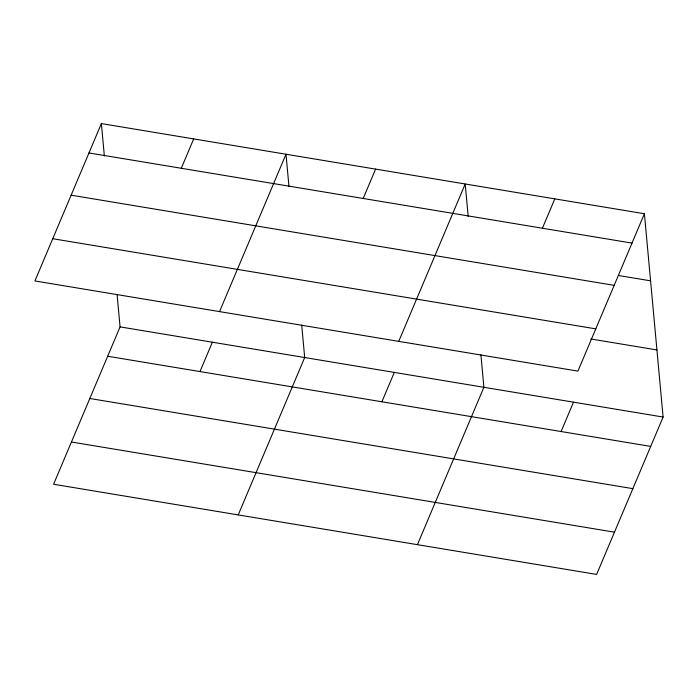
<?xml version="1.0" encoding="UTF-8"?>
<svg xmlns="http://www.w3.org/2000/svg" width="698" height="698" viewBox="0 0 698 698"><rect width="100%" height="100%" fill="white"/><g stroke="black" fill="none" stroke-linecap="round" stroke-linejoin="round"><path stroke-width="1.05" d="M101.376 123.581L34.9 280.954L577.935 371.118L644.411 213.745L101.376 123.581L104.36 156.047M181.288 168.27L193.695 138.911M117.081 294.416L120.065 326.882L53.589 484.255L596.624 574.419L663.1 417.046L644.411 213.745M219.53 311.613L286.006 154.241L288.989 186.698M199.977 371.572L212.375 342.212M363.204 198.476L375.611 169.117M238.219 514.906L304.694 357.533L301.711 325.076M398.733 341.366L465.208 183.993L468.192 216.45M381.893 401.778L394.3 372.409M542.407 228.229L554.814 198.869M417.421 544.667L483.897 387.294L480.913 354.828M561.096 431.53L573.503 402.17M88.978 152.949L632.013 243.105M618.576 275.518L650.58 280.832M71.126 195.187L614.17 285.351M52.743 238.716L595.787 328.871M590.796 338.975L656.931 349.951M120.065 326.882L663.1 417.046M107.658 356.242L650.693 446.406M89.815 398.488L632.85 488.652M71.432 442.009L614.467 532.173"/></g></svg>
